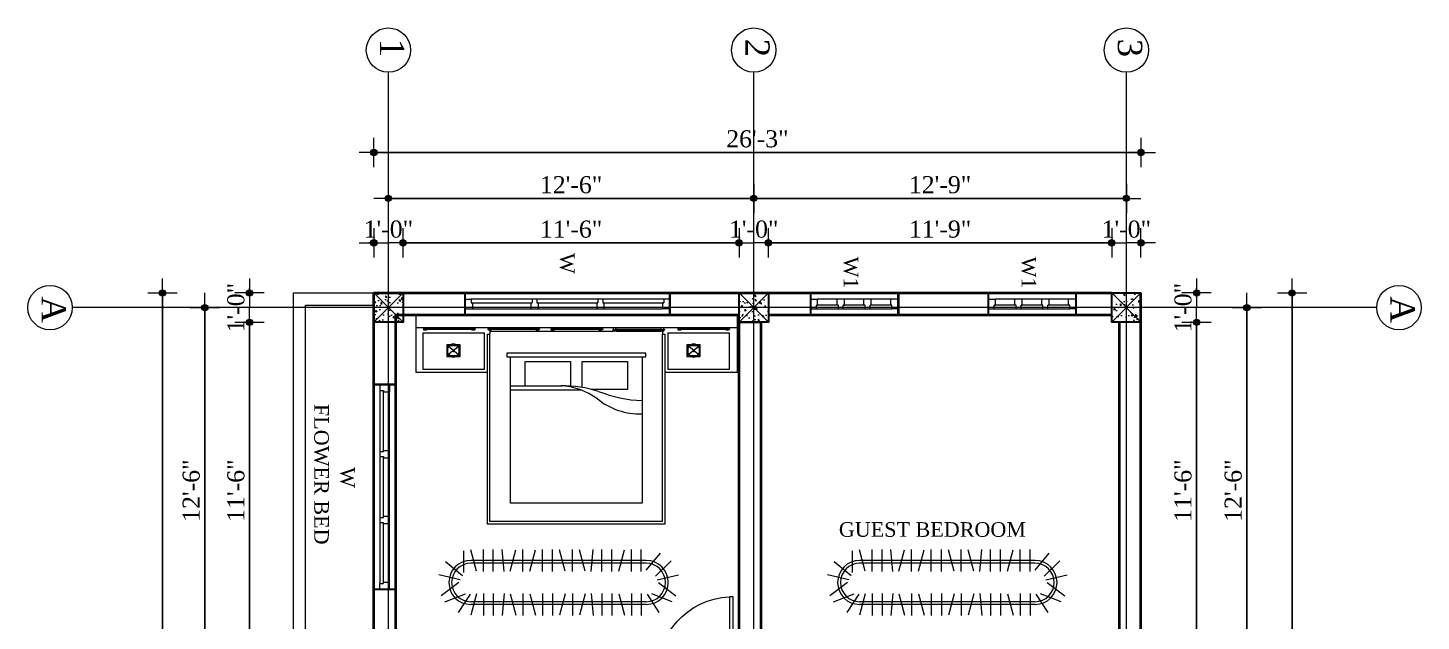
# Model space of a CAD drawing. Header units: inches. Extents: x 897 to 49934, y -34925 to -18564.
# Drawn here: x 3584 to 4155, y -24166 to -23923 of the extents above; entities that cross this region are included whole.
import ezdxf

# ---------------------------------------------------------------- set-up
doc = ezdxf.new("R2010")
doc.units = ezdxf.units.IN
doc.header["$LTSCALE"] = 35
doc.header["$MEASUREMENT"] = 0
doc.header["$PDMODE"] = 34
for name, color, linetype, lineweight in [('SES- Door&Window', 21, 'Continuous', 15), ('SES-DIMENSION', 142, 'Continuous', 13), ('SES-Furniture', 45, 'Continuous', 5), ('SES-HACTH', 8, 'Continuous', 13), ('SES-REBARS', 1, 'Continuous', 40), ('SES-Set Back Line', 2, 'Continuous', 15), ('SES-Staircase', 134, 'Continuous', 13), ('SES-TEXT', 3, 'Continuous', 20), ('SES-Wall Plan', 6, 'Continuous', 30)]:
    doc.layers.add(name, color=color, linetype=linetype, lineweight=lineweight)
doc.styles.add('7 INCH', font='times.ttf', dxfattribs={"height": 7})
doc.styles.add('SES-ARAIL', font='times.ttf', dxfattribs={"height": 6})
doc.dimstyles.new('7 INCH', dxfattribs={"dimscale": 0, "dimtxt": 7, "dimasz": 1, "dimexe": 2, "dimexo": 9, "dimgap": 2, "dimtad": 1, "dimdec": 0, "dimzin": 3, "dimdsep": 46, "dimlunit": 4, "dimtxsty": '7 INCH', "dimblk": 'DIM', "dimcen": 3, "dimdle": 3, "dimse1": 1, "dimse2": 1, "dimclrd": 256, "dimclre": 256, "dimclrt": 7, "dimadec": 1, "dimazin": 2, "dimtfac": 1, "dimtdec": 0, "dimtix": 1, "dimtofl": 0, "dimtmove": 2, "dimatfit": 3, "dimldrblk": 'ARW', "dimfxl": 2, "dimfrac": 2, "dimtolj": 2, "dimtzin": 0, "dimarcsym": 0})

# ---------------------------------------------------------------- blocks, each defined once
blk = doc.blocks.new('c11')
at = {"layer": 'SES-HACTH', "linetype": 'ByBlock'}
h = blk.add_hatch(dxfattribs=at)
h.set_pattern_fill('AR-CONC', color=256)
h.set_pattern_definition([(50, (-20422.33, 19414.4167), (7.1726018, -0.6275213), [0.75, -8.25]), (355, (-20422.33, 19414.417), (-1.3875133, 7.5219213), [0.6, -6.6]), (100.451444, (-20421.732, 19414.3644), (5.7850885, 6.8943999), [0.637402, -7.0114211]), (46.1842, (-20422.33, 19416.417), (10.6724133, -1.6551928), [1.125, -12.375]), (96.635635, (-20421.441, 19416.279), (9.3466195, 9.741186), [0.9561034, -10.5171376]), (351.184164, (-20422.33, 19416.417), (9.3466195, 9.741186), [0.9, -9.9]), (21, (-20421.33, 19415.9167), (5.9690705, -4.0261889), [0.75, -8.25]), (326, (-20421.33, 19415.917), (2.4331533, 7.2515005), [0.6, -6.6]), (71.451445, (-20420.8325, 19415.581), (8.4022238, 3.2253115), [0.6374019, -7.0114211]), (37.5, (-20422.33, 19414.4167), (0.12159855, 3.32893854), [0, -6.52, 0, -6.7, 0, -6.625]), (7.5, (-20422.33, 19414.4167), (2.63069537, 3.9441171), [0, -3.82, 0, -6.37, 0, -2.525]), (327.5, (-20424.56, 19414.4167), (5.33822436, -0.22554872), [0, -2.5, 0, -7.8, 0, -10.35]), (317.5, (-20425.56, 19414.4167), (5.8318617, 1.0010498), [0, -3.25, 0, -5.18, 0, -7.35])])
h.paths.add_polyline_path([(-6, 6), (-6, -6), (6, -6), (6, 6)])
for p, q in [((-6, 6), (6, -6)), ((6, 6), (-6, -6))]:
    blk.add_line(p, q, dxfattribs=at)
at = {"layer": 'SES-Wall Plan', "linetype": 'ByBlock'}
blk.add_lwpolyline([(-6, 6), (6, 6), (6, -6), (-6, -6)], close=True, dxfattribs=at)
blk = doc.blocks.new('6H')
at = {"layer": 'SES- Door&Window'}
for p, q in [((-78, -2.5), (-75.5, -2.5)), ((-75.5, -2.5), (3.5, -2.5)), ((-75.5, -2.5), (-75.5, -4)), ((-75.5, -4), (-75, -4)), ((-50.5, -4), (-75.5, -4)), ((-75, -4), (-75, -6.5)), ((-51, -4), (-51, -6.5)), ((-50.5, -2.5), (-50.5, -4)), ((-48.5, -2.5), (-48.5, -4)), ((-48.5, -4), (-48, -4)), ((-23.5, -4), (-48.5, -4)), ((-48, -4), (-48, -6.5)), ((-24, -4), (-24, -6.5)), ((-23.5, -4), (-24, -4)), ((-23.5, -2.5), (-23.5, -4)), ((-21.5, -2.5), (-21.5, -4)), ((3, -4), (-21.5, -4)), ((-21, -4), (-21, -6.5)), ((3, -4), (3, -6.5)), ((3.5, -4), (3, -4)), ((6, -2.5), (3.5, -2.5)), ((3.5, -2.5), (3.5, -4)), ((-78, -6.5), (-75, -6.5)), ((3, -6.5), (-75, -6.5)), ((6, -6.5), (3, -6.5))]:
    blk.add_line(p, q, dxfattribs=at)
at = {"layer": 'SES-Wall Plan'}
for p, q in [((-78, -9), (-78, 0)), ((-78, -9), (-78, 0)), ((6, -9), (6, 0))]:
    blk.add_line(p, q, dxfattribs=at)
blk.add_lwpolyline([(6, 0), (-78, 0), (-78, -9), (6, -9)], close=True, dxfattribs=at)
blk = doc.blocks.new('DIM')
at = {"layer": 'SES-DIMENSION'}
h = blk.add_hatch(color=256, dxfattribs=at)
h.paths.add_polyline_path([(0, 1.28), (0, 0), (1.28, 0, 0.414214)])
h.paths.add_polyline_path([(1.28, 0), (0, 0), (0, -1.28, 0.414214)])
h.paths.add_polyline_path([(0, 0), (-1.28, 0, 0.414214), (0, -1.28)])
h.paths.add_polyline_path([(0, 1.28, 0.414214), (-1.28, 0), (0, 0)])
for p, q in [((0, 6), (0, -6)), ((-6, 0), (6, 0))]:
    blk.add_line(p, q, dxfattribs=at)
blk.add_circle((0, 0), 1.28, dxfattribs=at)
blk = doc.blocks.new('*D1209')
at = {"layer": 'Defpoints', "color": 0, "linetype": 'ByBlock', "transparency": 16777216}
for p in [(3725.49, -24031.98), (3674.49, -24043.98), (3725.49, -24043.98)]:
    blk.add_point(p, dxfattribs=at)
at = {"layer": 'SES-DIMENSION', "linetype": 'ByBlock', "lineweight": -2, "transparency": 16777216}
for p, q in [((3674.49, -24030.98), (3674.49, -24029.98)), ((3674.49, -24044.98), (3674.49, -24045.98))]:
    blk.add_line(p, q, dxfattribs=at)
for p, rotation in [((3674.49, -24031.98), 270), ((3674.49, -24043.98), 90)]:
    blk.add_blockref('DIM', p, dxfattribs=dict(at, rotation=rotation))
at = {"layer": 'SES-DIMENSION', "color": 7, "linetype": 'ByBlock', "transparency": 16777216, "insert": (3668.93, -24037.98), "char_height": 7, "attachment_point": 5, "rotation": 90, "style": '7 INCH'}
blk.add_mtext('\\A2;1\'-0"', dxfattribs=at)
blk = doc.blocks.new('ARW')
at = {"layer": 'SES-DIMENSION'}
blk.add_lwpolyline([(10, 0, 0, 6, 0), (0, 0, 0, 0, 0), (10, 0, 0, 0, 0)], format="xyseb", dxfattribs=at)
blk = doc.blocks.new('*D1210')
at = {"layer": 'Defpoints', "color": 0, "linetype": 'ByBlock', "transparency": 16777216}
for p in [(3725.49, -24043.98), (3674.49, -24181.98), (3725.49, -24181.98)]:
    blk.add_point(p, dxfattribs=at)
at = {"layer": 'SES-DIMENSION', "linetype": 'ByBlock', "lineweight": -2, "transparency": 16777216}
blk.add_line((3674.49, -24044.98), (3674.49, -24180.98), dxfattribs=at)
for p, rotation in [((3674.49, -24043.98), 90), ((3674.49, -24181.98), 270)]:
    blk.add_blockref('DIM', p, dxfattribs=dict(at, rotation=rotation))
at = {"layer": 'SES-DIMENSION', "color": 7, "linetype": 'ByBlock', "transparency": 16777216, "insert": (3668.93, -24112.98), "char_height": 7, "attachment_point": 5, "rotation": 90, "style": '7 INCH'}
blk.add_mtext('\\A2;11\'-6"', dxfattribs=at)
blk = doc.blocks.new('*D1216')
at = {"layer": 'Defpoints', "color": 0, "linetype": 'ByBlock', "transparency": 16777216}
for p in [(3725.49, -24037.98), (3656.16, -24187.98), (3725.49, -24187.98)]:
    blk.add_point(p, dxfattribs=at)
at = {"layer": 'SES-DIMENSION', "linetype": 'ByBlock', "lineweight": -2, "transparency": 16777216}
blk.add_line((3656.16, -24038.98), (3656.16, -24186.98), dxfattribs=at)
for p, rotation in [((3656.16, -24037.98), 90), ((3656.16, -24187.98), 270)]:
    blk.add_blockref('DIM', p, dxfattribs=dict(at, rotation=rotation))
at = {"layer": 'SES-DIMENSION', "color": 7, "linetype": 'ByBlock', "transparency": 16777216, "insert": (3650.6, -24112.98), "char_height": 7, "attachment_point": 5, "rotation": 90, "style": '7 INCH'}
blk.add_mtext('\\A2;12\'-6"', dxfattribs=at)
blk = doc.blocks.new('*D1219')
at = {"layer": 'Defpoints', "color": 0, "linetype": 'ByBlock', "transparency": 16777216}
for p in [(3725.49, -24031.98), (3638.78, -24481.98), (3725.49, -24481.98)]:
    blk.add_point(p, dxfattribs=at)
at = {"layer": 'SES-DIMENSION', "linetype": 'ByBlock', "lineweight": -2, "transparency": 16777216}
blk.add_line((3638.78, -24032.98), (3638.78, -24480.98), dxfattribs=at)
for p, rotation in [((3638.78, -24031.98), 90), ((3638.78, -24481.98), 270)]:
    blk.add_blockref('DIM', p, dxfattribs=dict(at, rotation=rotation))
at = {"layer": 'SES-DIMENSION', "color": 7, "linetype": 'ByBlock', "transparency": 16777216, "insert": (3633.21, -24256.98), "char_height": 7, "attachment_point": 5, "rotation": 90, "style": '7 INCH'}
blk.add_mtext('\\A2;37\'-6"', dxfattribs=at)
blk = doc.blocks.new('*D1220')
at = {"layer": 'Defpoints', "color": 0, "linetype": 'ByBlock', "transparency": 16777216}
for p in [(3737.49, -24011.42), (3725.49, -24031.98), (3737.49, -24031.98)]:
    blk.add_point(p, dxfattribs=at)
at = {"layer": 'SES-DIMENSION', "linetype": 'ByBlock', "lineweight": -2, "transparency": 16777216}
for p, q in [((3724.49, -24011.42), (3723.49, -24011.42)), ((3738.49, -24011.42), (3739.49, -24011.42))]:
    blk.add_line(p, q, dxfattribs=at)
blk.add_blockref('DIM', (3725.49, -24011.42), dxfattribs=at)
at = {"layer": 'SES-DIMENSION', "linetype": 'ByBlock', "lineweight": -2, "transparency": 16777216, "rotation": 180}
blk.add_blockref('DIM', (3737.49, -24011.42), dxfattribs=at)
at = {"layer": 'SES-DIMENSION', "color": 7, "linetype": 'ByBlock', "transparency": 16777216, "insert": (3731.49, -24005.86), "char_height": 7, "attachment_point": 5, "style": '7 INCH'}
blk.add_mtext('\\A2;1\'-0"', dxfattribs=at)
blk = doc.blocks.new('*D1221')
at = {"layer": 'Defpoints', "color": 0, "linetype": 'ByBlock', "transparency": 16777216}
for p in [(3875.38, -24011.42), (3737.49, -24031.98), (3875.38, -24031.98)]:
    blk.add_point(p, dxfattribs=at)
at = {"layer": 'SES-DIMENSION', "linetype": 'ByBlock', "lineweight": -2, "transparency": 16777216}
blk.add_line((3738.49, -24011.42), (3874.38, -24011.42), dxfattribs=at)
at = {"layer": 'SES-DIMENSION', "linetype": 'ByBlock', "lineweight": -2, "transparency": 16777216, "rotation": 180}
blk.add_blockref('DIM', (3737.49, -24011.42), dxfattribs=at)
at = {"layer": 'SES-DIMENSION', "linetype": 'ByBlock', "lineweight": -2, "transparency": 16777216}
blk.add_blockref('DIM', (3875.38, -24011.42), dxfattribs=at)
at = {"layer": 'SES-DIMENSION', "color": 7, "linetype": 'ByBlock', "transparency": 16777216, "insert": (3806.44, -24005.86), "char_height": 7, "attachment_point": 5, "style": '7 INCH'}
blk.add_mtext('\\A2;11\'-6"', dxfattribs=at)
blk = doc.blocks.new('*D1222')
at = {"layer": 'Defpoints', "color": 0, "linetype": 'ByBlock', "transparency": 16777216}
for p in [(3887.38, -24011.42), (3875.38, -24031.98), (3887.38, -24031.98)]:
    blk.add_point(p, dxfattribs=at)
at = {"layer": 'SES-DIMENSION', "linetype": 'ByBlock', "lineweight": -2, "transparency": 16777216}
for p, q in [((3874.38, -24011.42), (3873.38, -24011.42)), ((3888.38, -24011.42), (3889.38, -24011.42))]:
    blk.add_line(p, q, dxfattribs=at)
blk.add_blockref('DIM', (3875.38, -24011.42), dxfattribs=at)
at = {"layer": 'SES-DIMENSION', "linetype": 'ByBlock', "lineweight": -2, "transparency": 16777216, "rotation": 180}
blk.add_blockref('DIM', (3887.38, -24011.42), dxfattribs=at)
at = {"layer": 'SES-DIMENSION', "color": 7, "linetype": 'ByBlock', "transparency": 16777216, "insert": (3881.38, -24005.86), "char_height": 7, "attachment_point": 5, "style": '7 INCH'}
blk.add_mtext('\\A2;1\'-0"', dxfattribs=at)
blk = doc.blocks.new('*D1223')
at = {"layer": 'Defpoints', "color": 0, "linetype": 'ByBlock', "transparency": 16777216}
for p in [(4028.27, -24011.42), (3887.38, -24031.98), (4028.27, -24031.98)]:
    blk.add_point(p, dxfattribs=at)
at = {"layer": 'SES-DIMENSION', "linetype": 'ByBlock', "lineweight": -2, "transparency": 16777216}
blk.add_line((3888.38, -24011.42), (4027.27, -24011.42), dxfattribs=at)
at = {"layer": 'SES-DIMENSION', "linetype": 'ByBlock', "lineweight": -2, "transparency": 16777216, "rotation": 180}
blk.add_blockref('DIM', (3887.38, -24011.42), dxfattribs=at)
at = {"layer": 'SES-DIMENSION', "linetype": 'ByBlock', "lineweight": -2, "transparency": 16777216}
blk.add_blockref('DIM', (4028.27, -24011.42), dxfattribs=at)
at = {"layer": 'SES-DIMENSION', "color": 7, "linetype": 'ByBlock', "transparency": 16777216, "insert": (3957.83, -24005.85), "char_height": 7, "attachment_point": 5, "style": '7 INCH'}
blk.add_mtext('\\A2;11\'-9"', dxfattribs=at)
blk = doc.blocks.new('*D1224')
at = {"layer": 'Defpoints', "color": 0, "linetype": 'ByBlock', "transparency": 16777216}
for p in [(4040.27, -24011.42), (4028.27, -24031.98), (4040.27, -24031.98)]:
    blk.add_point(p, dxfattribs=at)
at = {"layer": 'SES-DIMENSION', "linetype": 'ByBlock', "lineweight": -2, "transparency": 16777216}
for p, q in [((4027.27, -24011.42), (4026.27, -24011.42)), ((4041.27, -24011.42), (4042.27, -24011.42))]:
    blk.add_line(p, q, dxfattribs=at)
blk.add_blockref('DIM', (4028.27, -24011.42), dxfattribs=at)
at = {"layer": 'SES-DIMENSION', "linetype": 'ByBlock', "lineweight": -2, "transparency": 16777216, "rotation": 180}
blk.add_blockref('DIM', (4040.27, -24011.42), dxfattribs=at)
at = {"layer": 'SES-DIMENSION', "color": 7, "linetype": 'ByBlock', "transparency": 16777216, "insert": (4034.27, -24005.86), "char_height": 7, "attachment_point": 5, "style": '7 INCH'}
blk.add_mtext('\\A2;1\'-0"', dxfattribs=at)
blk = doc.blocks.new('*D1225')
at = {"layer": 'Defpoints', "color": 0, "linetype": 'ByBlock', "transparency": 16777216}
for p in [(3881.38, -23993.22), (3731.49, -24031.98), (3881.38, -24031.98)]:
    blk.add_point(p, dxfattribs=at)
at = {"layer": 'SES-DIMENSION', "linetype": 'ByBlock', "lineweight": -2, "transparency": 16777216}
blk.add_line((3732.49, -23993.22), (3880.38, -23993.22), dxfattribs=at)
at = {"layer": 'SES-DIMENSION', "linetype": 'ByBlock', "lineweight": -2, "transparency": 16777216, "rotation": 180}
blk.add_blockref('DIM', (3731.49, -23993.22), dxfattribs=at)
at = {"layer": 'SES-DIMENSION', "linetype": 'ByBlock', "lineweight": -2, "transparency": 16777216}
blk.add_blockref('DIM', (3881.38, -23993.22), dxfattribs=at)
at = {"layer": 'SES-DIMENSION', "color": 7, "linetype": 'ByBlock', "transparency": 16777216, "insert": (3806.44, -23987.66), "char_height": 7, "attachment_point": 5, "style": '7 INCH'}
blk.add_mtext('\\A2;12\'-6"', dxfattribs=at)
blk = doc.blocks.new('*D1226')
at = {"layer": 'Defpoints', "color": 0, "linetype": 'ByBlock', "transparency": 16777216}
for p in [(4034.27, -23993.22), (3881.38, -24031.98), (4034.27, -24031.98)]:
    blk.add_point(p, dxfattribs=at)
at = {"layer": 'SES-DIMENSION', "linetype": 'ByBlock', "lineweight": -2, "transparency": 16777216}
blk.add_line((3882.38, -23993.22), (4033.27, -23993.22), dxfattribs=at)
at = {"layer": 'SES-DIMENSION', "linetype": 'ByBlock', "lineweight": -2, "transparency": 16777216, "rotation": 180}
blk.add_blockref('DIM', (3881.38, -23993.22), dxfattribs=at)
at = {"layer": 'SES-DIMENSION', "linetype": 'ByBlock', "lineweight": -2, "transparency": 16777216}
blk.add_blockref('DIM', (4034.27, -23993.22), dxfattribs=at)
at = {"layer": 'SES-DIMENSION', "color": 7, "linetype": 'ByBlock', "transparency": 16777216, "insert": (3957.83, -23987.65), "char_height": 7, "attachment_point": 5, "style": '7 INCH'}
blk.add_mtext('\\A2;12\'-9"', dxfattribs=at)
blk = doc.blocks.new('*D1227')
at = {"layer": 'Defpoints', "color": 0, "linetype": 'ByBlock', "transparency": 16777216}
for p in [(4040.27, -23974.39), (3725.49, -24031.98), (4040.27, -24031.98)]:
    blk.add_point(p, dxfattribs=at)
at = {"layer": 'SES-DIMENSION', "linetype": 'ByBlock', "lineweight": -2, "transparency": 16777216}
blk.add_line((3726.49, -23974.39), (4039.27, -23974.39), dxfattribs=at)
at = {"layer": 'SES-DIMENSION', "linetype": 'ByBlock', "lineweight": -2, "transparency": 16777216, "rotation": 180}
blk.add_blockref('DIM', (3725.49, -23974.39), dxfattribs=at)
at = {"layer": 'SES-DIMENSION', "linetype": 'ByBlock', "lineweight": -2, "transparency": 16777216}
blk.add_blockref('DIM', (4040.27, -23974.39), dxfattribs=at)
at = {"layer": 'SES-DIMENSION', "color": 7, "linetype": 'ByBlock', "transparency": 16777216, "insert": (3882.88, -23968.83), "char_height": 7, "attachment_point": 5, "style": '7 INCH'}
blk.add_mtext('\\A2;26\'-3"', dxfattribs=at)
blk = doc.blocks.new('*D1228')
at = {"layer": 'Defpoints', "color": 0, "linetype": 'ByBlock', "transparency": 16777216}
for p in [(4040.27, -24031.98), (4040.27, -24043.98), (4063.09, -24043.98)]:
    blk.add_point(p, dxfattribs=at)
at = {"layer": 'SES-DIMENSION', "linetype": 'ByBlock', "lineweight": -2, "transparency": 16777216}
for p, q in [((4063.09, -24030.98), (4063.09, -24029.98)), ((4063.09, -24044.98), (4063.09, -24045.98))]:
    blk.add_line(p, q, dxfattribs=at)
for p, rotation in [((4063.09, -24031.98), 270), ((4063.09, -24043.98), 90)]:
    blk.add_blockref('DIM', p, dxfattribs=dict(at, rotation=rotation))
at = {"layer": 'SES-DIMENSION', "color": 7, "linetype": 'ByBlock', "transparency": 16777216, "insert": (4057.53, -24037.98), "char_height": 7, "attachment_point": 5, "rotation": 90, "style": '7 INCH'}
blk.add_mtext('\\A2;1\'-0"', dxfattribs=at)
blk = doc.blocks.new('*D1229')
at = {"layer": 'Defpoints', "color": 0, "linetype": 'ByBlock', "transparency": 16777216}
for p in [(4040.27, -24043.98), (4040.27, -24181.98), (4063.09, -24181.98)]:
    blk.add_point(p, dxfattribs=at)
at = {"layer": 'SES-DIMENSION', "linetype": 'ByBlock', "lineweight": -2, "transparency": 16777216}
blk.add_line((4063.09, -24044.98), (4063.09, -24180.98), dxfattribs=at)
for p, rotation in [((4063.09, -24043.98), 90), ((4063.09, -24181.98), 270)]:
    blk.add_blockref('DIM', p, dxfattribs=dict(at, rotation=rotation))
at = {"layer": 'SES-DIMENSION', "color": 7, "linetype": 'ByBlock', "transparency": 16777216, "insert": (4057.53, -24112.98), "char_height": 7, "attachment_point": 5, "rotation": 90, "style": '7 INCH'}
blk.add_mtext('\\A2;11\'-6"', dxfattribs=at)
blk = doc.blocks.new('*D1235')
at = {"layer": 'Defpoints', "color": 0, "linetype": 'ByBlock', "transparency": 16777216}
for p in [(4040.27, -24037.98), (4040.27, -24187.98), (4083.68, -24187.98)]:
    blk.add_point(p, dxfattribs=at)
at = {"layer": 'SES-DIMENSION', "linetype": 'ByBlock', "lineweight": -2, "transparency": 16777216}
blk.add_line((4083.68, -24038.98), (4083.68, -24186.98), dxfattribs=at)
for p, rotation in [((4083.68, -24037.98), 90), ((4083.68, -24187.98), 270)]:
    blk.add_blockref('DIM', p, dxfattribs=dict(at, rotation=rotation))
at = {"layer": 'SES-DIMENSION', "color": 7, "linetype": 'ByBlock', "transparency": 16777216, "insert": (4078.12, -24112.98), "char_height": 7, "attachment_point": 5, "rotation": 90, "style": '7 INCH'}
blk.add_mtext('\\A2;12\'-6"', dxfattribs=at)
blk = doc.blocks.new('*D1238')
at = {"layer": 'Defpoints', "color": 0, "linetype": 'ByBlock', "transparency": 16777216}
for p in [(4040.27, -24031.98), (4040.27, -24481.98), (4102.25, -24481.98)]:
    blk.add_point(p, dxfattribs=at)
at = {"layer": 'SES-DIMENSION', "linetype": 'ByBlock', "lineweight": -2, "transparency": 16777216}
blk.add_line((4102.25, -24032.98), (4102.25, -24480.98), dxfattribs=at)
for p, rotation in [((4102.25, -24031.98), 90), ((4102.25, -24481.98), 270)]:
    blk.add_blockref('DIM', p, dxfattribs=dict(at, rotation=rotation))
at = {"layer": 'SES-DIMENSION', "color": 7, "linetype": 'ByBlock', "transparency": 16777216, "insert": (4096.68, -24256.98), "char_height": 7, "attachment_point": 5, "rotation": 90, "style": '7 INCH'}
blk.add_mtext('\\A2;37\'-6"', dxfattribs=at)
blk = doc.blocks.new('w11')
at = {"layer": 'SES- Door&Window'}
for p, q in [((20350.03, -19817.65), (20353.03, -19817.65)), ((20383.03, -19817.65), (20353.03, -19817.65)), ((20353.03, -19820.15), (20353.03, -19817.65)), ((20361.03, -19820.15), (20361.03, -19817.65)), ((20364.03, -19820.15), (20364.03, -19817.65)), ((20372.03, -19820.15), (20372.03, -19817.65)), ((20375.03, -19820.15), (20375.03, -19817.65)), ((20386.03, -19817.65), (20383.03, -19817.65)), ((20383.03, -19820.15), (20383.03, -19817.65)), ((20350.03, -19821.65), (20352.53, -19821.65)), ((20352.53, -19821.65), (20352.53, -19820.15)), ((20352.53, -19820.15), (20353.03, -19820.15)), ((20361.53, -19820.15), (20352.53, -19820.15)), ((20352.53, -19821.65), (20383.53, -19821.65)), ((20361.53, -19821.65), (20361.53, -19820.15)), ((20363.53, -19821.65), (20363.53, -19820.15)), ((20363.53, -19820.15), (20364.03, -19820.15)), ((20372.53, -19820.15), (20363.53, -19820.15)), ((20372.53, -19820.15), (20372.03, -19820.15)), ((20372.53, -19821.65), (20372.53, -19820.15)), ((20383.03, -19820.15), (20374.53, -19820.15)), ((20374.53, -19821.65), (20374.53, -19820.15)), ((20383.53, -19820.15), (20383.03, -19820.15)), ((20383.53, -19821.65), (20383.53, -19820.15)), ((20386.03, -19821.65), (20383.53, -19821.65))]:
    blk.add_line(p, q, dxfattribs=at)
at = {"layer": 'SES-Wall Plan'}
for p, q in [((20386.03, -19815.15), (20350.03, -19815.15)), ((20350.03, -19815.15), (20350.03, -19824.15)), ((20350.03, -19815.15), (20350.03, -19824.15)), ((20386.03, -19815.15), (20386.03, -19824.15)), ((20386.03, -19824.15), (20350.03, -19824.15))]:
    blk.add_line(p, q, dxfattribs=at)
blk = doc.blocks.new('3ls')
at = {"layer": 'SES- Door&Window'}
for p, q in [((-36, -2.5), (-34, -2.5)), ((-34, -2.5), (-33, -3.5)), ((-33.5, -6.5), (-33.5, -5)), ((-33.5, -5), (-33, -5)), ((-33, -5), (-33, -3.5)), ((-2, -2.5), (-3, -3.5)), ((-3, -5), (-3, -3.5)), ((-2.5, -5), (-3, -5)), ((-2.5, -6.5), (-2.5, -5)), ((0, -2.5), (-2, -2.5)), ((-36, -6.5), (-33.5, -6.5)), ((0, -6.5), (-2.5, -6.5))]:
    blk.add_line(p, q, dxfattribs=at)
blk.add_lwpolyline([(-2.5, -6.5), (-2.5, -37.5), (-4, -37.5), (-4, -6.5)], close=True, dxfattribs=at)
blk.add_arc((-2.5, -6.5), 31.04, 177.2298, 267.2298, dxfattribs=at)
at = {"layer": 'SES-Wall Plan', "color": 6, "ltscale": 2}
for p, q in [((-36, -6.5), (-36, -1.5)), ((0, -6.5), (0, -1.5))]:
    blk.add_line(p, q, dxfattribs=at)
blk = doc.blocks.new('RACK-LARGA-01')
at = {"layer": 'SES-Furniture'}
for p, q in [((-0.35, 4.074), (-0.207, 3.7)), ((-0.001, 3.821), (-0.241, 4.141)), ((0.046, 3.795), (0.139, 4.184)), ((-0.213, 3.614), (-0.549, 3.831)), ((0.382, 4.062), (0.128, 3.754)), ((-0.207, 3.497), (-0.593, 3.601)), ((-0.4, 0.4), (-0.4, 3.6)), ((-0.35, 0.4), (-0.35, 3.6)), ((0.179, 3.729), (0.579, 3.729)), ((0.207, 3.497), (0.593, 3.601)), ((0.35, 0.4), (0.35, 3.6)), ((0.4, 0.4), (0.4, 3.6)), ((-0.2, 3.369), (-0.6, 3.369)), ((0.2, 3.369), (0.6, 3.369)), ((-0.2, 3.19), (-0.6, 3.19)), ((0.2, 3.19), (0.6, 3.19)), ((-0.201, 2.993), (-0.599, 3.028)), ((-0.207, 2.882), (-0.593, 2.779)), ((0.201, 2.993), (0.599, 3.028)), ((0.207, 2.882), (0.593, 2.779)), ((-0.2, 2.651), (-0.6, 2.651)), ((0.2, 2.651), (0.6, 2.651)), ((-0.2, 2.292), (-0.6, 2.292)), ((-0.207, 2.523), (-0.593, 2.42)), ((0.2, 2.292), (0.6, 2.292)), ((0.207, 2.523), (0.593, 2.42)), ((-0.2, 2.108), (-0.6, 2.108)), ((0.2, 2.108), (0.6, 2.108)), ((-0.207, 1.877), (-0.593, 1.98)), ((0.207, 1.877), (0.593, 1.98)), ((-0.2, 1.749), (-0.6, 1.749)), ((-0.207, 1.518), (-0.593, 1.621)), ((0.2, 1.749), (0.6, 1.749)), ((0.207, 1.518), (0.593, 1.621)), ((-0.201, 1.407), (-0.599, 1.372)), ((0.201, 1.407), (0.599, 1.372)), ((-0.2, 1.21), (-0.6, 1.21)), ((-0.2, 1.031), (-0.6, 1.031)), ((0.2, 1.21), (0.6, 1.21)), ((0.2, 1.031), (0.6, 1.031)), ((-0.207, 0.903), (-0.593, 0.799)), ((0.207, 0.903), (0.593, 0.799)), ((-0.2, 0.671), (-0.6, 0.671)), ((0.2, 0.671), (0.6, 0.671)), ((-0.2, 0.492), (-0.6, 0.492)), ((-0.213, 0.386), (-0.549, 0.169)), ((-0.35, -0.074), (-0.207, 0.3)), ((0.2, 0.492), (0.6, 0.492)), ((0.226, 0.401), (0.531, 0.142)), ((-0.001, 0.179), (-0.241, -0.141)), ((0.046, 0.205), (0.139, -0.184)), ((0.394, -0.052), (0.116, 0.235))]:
    blk.add_line(p, q, dxfattribs=at)
for centre, radius, start, end in [((0, 3.6), 0.4, 0, 180), ((0, 3.6), 0.35, 0, 180), ((0, 0.4), 0.4, 180, 0), ((0, 0.4), 0.35, 180, 0)]:
    blk.add_arc(centre, radius, start, end, dxfattribs=at)
blk = doc.blocks.new('CAMA QUEEN-SET-01')
for p, q in [((-2.2, 0), (-2.2, -0.17)), ((2.2, 0), (-2.2, 0)), ((2.2, -0.17), (2.2, 0)), ((-2.2, -0.17), (-2.2, -0.78)), ((-2.2, -0.17), (-2.087, -0.17)), ((-2.094, -0.19), (-2.094, -0.2)), ((-2.087, -0.19), (-2.094, -0.19)), ((-2.087, -0.17), (-2.05, -0.17)), ((-2.087, -0.19), (-2.087, -0.17)), ((-2.087, -0.19), (-2.05, -0.19)), ((-2.05, -0.17), (-2.05, -0.17)), ((-2.05, -0.17), (-1.432, -0.17)), ((-2.05, -0.19), (-2.05, -0.17)), ((-2.05, -0.19), (-2.05, -0.17)), ((-2.05, -0.19), (-2.05, -0.19)), ((-1.432, -0.19), (-2.05, -0.19)), ((-1.432, -0.17), (-1.396, -0.17)), ((-1.432, -0.19), (-1.432, -0.17)), ((-1.432, -0.19), (-1.396, -0.19)), ((-1.396, -0.17), (-1.206, -0.17)), ((-1.396, -0.19), (-1.396, -0.17)), ((-1.386, -0.19), (-1.396, -0.19)), ((-1.386, -0.19), (-1.386, -0.2)), ((-1.214, -0.19), (-1.214, -0.2)), ((-1.206, -0.19), (-1.214, -0.19)), ((-1.206, -0.17), (-1.17, -0.17)), ((-1.206, -0.19), (-1.206, -0.17)), ((-1.206, -0.19), (-1.17, -0.19)), ((-1.17, -0.17), (-1.169, -0.17)), ((-1.17, -0.19), (-1.17, -0.17)), ((-1.17, -0.19), (-1.169, -0.19)), ((-1.169, -0.17), (-0.552, -0.17)), ((-1.169, -0.19), (-1.169, -0.17)), ((-0.552, -0.19), (-1.169, -0.19)), ((-0.552, -0.17), (-0.515, -0.17)), ((-0.552, -0.19), (-0.552, -0.17)), ((-0.552, -0.19), (-0.515, -0.19)), ((-0.515, -0.17), (-0.344, -0.17)), ((-0.515, -0.19), (-0.515, -0.17)), ((-0.505, -0.19), (-0.515, -0.19)), ((-0.505, -0.19), (-0.505, -0.2)), ((-0.351, -0.19), (-0.351, -0.2)), ((-0.344, -0.19), (-0.351, -0.19)), ((-0.344, -0.17), (-0.307, -0.17)), ((-0.344, -0.19), (-0.344, -0.17)), ((-0.344, -0.19), (-0.307, -0.19)), ((-0.307, -0.17), (-0.307, -0.17)), ((-0.307, -0.17), (0.311, -0.17)), ((-0.307, -0.19), (-0.307, -0.17)), ((-0.307, -0.19), (-0.307, -0.17)), ((-0.307, -0.19), (-0.307, -0.19)), ((0.311, -0.19), (-0.307, -0.19)), ((0.311, -0.17), (0.347, -0.17)), ((0.311, -0.19), (0.311, -0.17)), ((0.311, -0.19), (0.347, -0.19)), ((0.347, -0.17), (0.503, -0.17)), ((0.347, -0.19), (0.347, -0.17)), ((0.357, -0.19), (0.347, -0.19)), ((0.357, -0.19), (0.357, -0.2)), ((0.503, -0.17), (0.539, -0.17)), ((0.503, -0.2), (0.503, -0.17)), ((0.539, -0.17), (0.54, -0.17)), ((0.539, -0.2), (0.539, -0.17)), ((0.54, -0.17), (1.157, -0.17)), ((0.54, -0.2), (0.54, -0.17)), ((1.157, -0.17), (1.194, -0.17)), ((1.157, -0.2), (1.157, -0.17)), ((1.194, -0.17), (1.39, -0.17)), ((1.194, -0.2), (1.194, -0.17)), ((1.383, -0.19), (1.383, -0.2)), ((1.39, -0.19), (1.383, -0.19)), ((1.39, -0.17), (1.427, -0.17)), ((1.39, -0.19), (1.39, -0.17)), ((1.39, -0.19), (1.427, -0.19)), ((1.427, -0.17), (1.427, -0.17)), ((1.427, -0.17), (2.045, -0.17)), ((1.427, -0.19), (1.427, -0.17)), ((1.427, -0.19), (1.427, -0.17)), ((1.427, -0.19), (1.427, -0.19)), ((2.045, -0.19), (1.427, -0.19)), ((2.045, -0.17), (2.081, -0.17)), ((2.045, -0.19), (2.045, -0.17)), ((2.045, -0.19), (2.081, -0.19)), ((2.081, -0.17), (2.2, -0.17)), ((2.081, -0.19), (2.081, -0.17)), ((2.091, -0.19), (2.081, -0.19)), ((2.091, -0.19), (2.091, -0.2)), ((2.2, -0.78), (2.2, -0.17)), ((-2.104, -0.244), (-2.104, -0.743)), ((-2.104, -0.244), (-1.26, -0.244)), ((-2.087, -0.2), (-2.094, -0.2)), ((-2.087, -0.2), (-2.05, -0.2)), ((-2.087, -0.21), (-2.087, -0.2)), ((-2.05, -0.21), (-2.087, -0.21)), ((-2.05, -0.2), (-2.05, -0.2)), ((-2.05, -0.21), (-2.05, -0.2)), ((-2.05, -0.21), (-2.05, -0.2)), ((-1.432, -0.2), (-2.05, -0.2)), ((-2.05, -0.21), (-2.05, -0.21)), ((-1.432, -0.2), (-1.396, -0.2)), ((-1.432, -0.21), (-1.432, -0.2)), ((-1.396, -0.21), (-1.432, -0.21)), ((-1.396, -0.21), (-1.396, -0.2)), ((-1.386, -0.2), (-1.396, -0.2)), ((-1.26, -0.743), (-1.26, -0.244)), ((-1.218, -0.78), (-1.218, -0.263)), ((-1.218, -0.263), (-1.185, -0.263)), ((-1.206, -0.2), (-1.214, -0.2)), ((-1.206, -0.2), (-1.17, -0.2)), ((-1.206, -0.21), (-1.206, -0.2)), ((-1.17, -0.21), (-1.206, -0.21)), ((-1.185, -0.22), (0.503, -0.22)), ((-1.185, -0.22), (-1.185, -0.263)), ((-1.185, -2.82), (-1.185, -0.263)), ((-1.17, -0.2), (-1.169, -0.2)), ((-1.17, -0.21), (-1.17, -0.2)), ((-1.169, -0.21), (-1.17, -0.21)), ((-0.552, -0.2), (-1.169, -0.2)), ((-1.169, -0.21), (-1.169, -0.2)), ((-0.552, -0.2), (-0.515, -0.2)), ((-0.552, -0.21), (-0.552, -0.2)), ((-0.515, -0.21), (-0.552, -0.21)), ((-0.505, -0.2), (-0.515, -0.2)), ((-0.515, -0.21), (-0.515, -0.2)), ((-0.344, -0.2), (-0.351, -0.2)), ((-0.344, -0.2), (-0.307, -0.2)), ((-0.344, -0.21), (-0.344, -0.2)), ((-0.307, -0.21), (-0.344, -0.21)), ((-0.307, -0.2), (-0.307, -0.2)), ((-0.307, -0.21), (-0.307, -0.2)), ((0.311, -0.2), (-0.307, -0.2)), ((-0.307, -0.21), (-0.307, -0.2)), ((-0.307, -0.21), (-0.307, -0.21)), ((0.311, -0.2), (0.347, -0.2)), ((0.311, -0.21), (0.311, -0.2)), ((0.347, -0.21), (0.311, -0.21)), ((0.357, -0.2), (0.347, -0.2)), ((0.347, -0.21), (0.347, -0.2)), ((0.495, -0.2), (0.495, -0.21)), ((0.503, -0.2), (0.495, -0.2)), ((0.503, -0.21), (0.495, -0.21)), ((0.503, -0.2), (0.539, -0.2)), ((0.503, -0.21), (0.539, -0.21)), ((0.503, -0.22), (0.503, -0.21)), ((0.539, -0.22), (0.503, -0.22)), ((0.539, -0.2), (0.54, -0.2)), ((0.539, -0.21), (0.54, -0.21)), ((0.539, -0.22), (0.539, -0.21)), ((0.54, -0.22), (0.539, -0.22)), ((1.157, -0.2), (0.54, -0.2)), ((1.157, -0.21), (0.54, -0.21)), ((0.54, -0.22), (0.54, -0.21)), ((0.54, -0.22), (1.157, -0.22)), ((1.157, -0.2), (1.194, -0.2)), ((1.157, -0.21), (1.194, -0.21)), ((1.157, -0.22), (1.157, -0.21)), ((1.176, -0.22), (1.157, -0.22)), ((1.194, -0.22), (1.176, -0.22)), ((1.176, -0.22), (1.176, -0.263)), ((1.176, -2.82), (1.176, -0.263)), ((1.176, -0.263), (1.209, -0.263)), ((1.204, -0.2), (1.194, -0.2)), ((1.204, -0.21), (1.194, -0.21)), ((1.194, -0.22), (1.194, -0.21)), ((1.204, -0.2), (1.204, -0.21)), ((1.209, -0.263), (1.209, -0.78)), ((1.246, -0.244), (1.246, -0.743)), ((1.246, -0.244), (2.09, -0.244)), ((1.39, -0.2), (1.383, -0.2)), ((1.39, -0.2), (1.427, -0.2)), ((1.39, -0.21), (1.39, -0.2)), ((1.427, -0.21), (1.39, -0.21)), ((1.427, -0.2), (1.427, -0.2)), ((1.427, -0.21), (1.427, -0.2)), ((2.045, -0.2), (1.427, -0.2)), ((1.427, -0.21), (1.427, -0.2)), ((1.427, -0.21), (1.427, -0.21)), ((2.045, -0.2), (2.081, -0.2)), ((2.045, -0.21), (2.045, -0.2)), ((2.081, -0.21), (2.045, -0.21)), ((2.091, -0.2), (2.081, -0.2)), ((2.081, -0.21), (2.081, -0.2)), ((2.09, -0.743), (2.09, -0.244)), ((-1.727, -0.408), (-1.776, -0.408)), ((-1.776, -0.408), (-1.776, -0.568)), ((-1.776, -0.568), (-1.718, -0.568)), ((-1.689, -0.482), (-1.765, -0.421)), ((-1.742, -0.421), (-1.765, -0.421)), ((-1.765, -0.421), (-1.765, -0.462)), ((-1.757, -0.441), (-1.765, -0.462)), ((-1.765, -0.462), (-1.765, -0.511)), ((-1.692, -0.491), (-1.765, -0.556)), ((-1.765, -0.511), (-1.765, -0.556)), ((-1.765, -0.511), (-1.757, -0.531)), ((-1.765, -0.556), (-1.737, -0.556)), ((-1.744, -0.423), (-1.757, -0.441)), ((-1.757, -0.531), (-1.744, -0.55)), ((-1.742, -0.421), (-1.744, -0.423)), ((-1.744, -0.55), (-1.737, -0.556)), ((-1.631, -0.421), (-1.742, -0.421)), ((-1.737, -0.556), (-1.636, -0.556)), ((-1.708, -0.399), (-1.727, -0.408)), ((-1.646, -0.408), (-1.727, -0.408)), ((-1.718, -0.568), (-1.655, -0.568)), ((-1.718, -0.568), (-1.708, -0.573)), ((-1.686, -0.396), (-1.708, -0.399)), ((-1.691, -0.484), (-1.692, -0.486)), ((-1.692, -0.486), (-1.692, -0.489)), ((-1.692, -0.489), (-1.692, -0.491)), ((-1.692, -0.491), (-1.691, -0.494)), ((-1.689, -0.482), (-1.691, -0.484)), ((-1.691, -0.494), (-1.689, -0.496)), ((-1.687, -0.48), (-1.689, -0.482)), ((-1.689, -0.496), (-1.687, -0.497)), ((-1.685, -0.479), (-1.687, -0.48)), ((-1.687, -0.497), (-1.685, -0.498)), ((-1.665, -0.399), (-1.686, -0.396)), ((-1.683, -0.479), (-1.685, -0.479)), ((-1.685, -0.498), (-1.683, -0.499)), ((-1.68, -0.479), (-1.683, -0.479)), ((-1.683, -0.499), (-1.68, -0.498)), ((-1.678, -0.48), (-1.68, -0.479)), ((-1.68, -0.498), (-1.678, -0.497)), ((-1.676, -0.482), (-1.678, -0.48)), ((-1.678, -0.497), (-1.676, -0.496)), ((-1.606, -0.421), (-1.676, -0.482)), ((-1.675, -0.484), (-1.676, -0.482)), ((-1.676, -0.496), (-1.675, -0.494)), ((-1.674, -0.486), (-1.675, -0.484)), ((-1.675, -0.494), (-1.674, -0.491)), ((-1.606, -0.556), (-1.675, -0.494)), ((-1.674, -0.489), (-1.674, -0.486)), ((-1.674, -0.491), (-1.674, -0.489)), ((-1.646, -0.408), (-1.665, -0.399)), ((-1.665, -0.573), (-1.655, -0.568)), ((-1.655, -0.568), (-1.594, -0.568)), ((-1.594, -0.408), (-1.646, -0.408)), ((-1.636, -0.556), (-1.629, -0.55)), ((-1.636, -0.556), (-1.606, -0.556)), ((-1.606, -0.421), (-1.631, -0.421)), ((-1.629, -0.423), (-1.631, -0.421)), ((-1.616, -0.441), (-1.629, -0.423)), ((-1.629, -0.55), (-1.616, -0.531)), ((-1.608, -0.463), (-1.616, -0.441)), ((-1.616, -0.531), (-1.608, -0.51)), ((-1.606, -0.48), (-1.608, -0.463)), ((-1.608, -0.51), (-1.606, -0.493)), ((-1.606, -0.48), (-1.606, -0.421)), ((-1.606, -0.493), (-1.606, -0.48)), ((-1.606, -0.556), (-1.606, -0.493)), ((-1.594, -0.568), (-1.594, -0.408)), ((0.945, -0.522), (-0.955, -0.522)), ((-0.955, -0.522), (-0.955, -0.572)), ((0.945, -0.572), (0.945, -0.522)), ((1.559, -0.408), (1.51, -0.408)), ((1.51, -0.408), (1.51, -0.568)), ((1.51, -0.568), (1.568, -0.568)), ((1.597, -0.482), (1.521, -0.421)), ((1.544, -0.421), (1.521, -0.421)), ((1.521, -0.421), (1.521, -0.462)), ((1.529, -0.441), (1.521, -0.462)), ((1.521, -0.462), (1.521, -0.511)), ((1.595, -0.491), (1.521, -0.556)), ((1.521, -0.511), (1.521, -0.556)), ((1.521, -0.511), (1.529, -0.531)), ((1.521, -0.556), (1.549, -0.556)), ((1.542, -0.423), (1.529, -0.441)), ((1.529, -0.531), (1.542, -0.55)), ((1.544, -0.421), (1.542, -0.423)), ((1.542, -0.55), (1.549, -0.556)), ((1.655, -0.421), (1.544, -0.421)), ((1.549, -0.556), (1.65, -0.556)), ((1.579, -0.399), (1.559, -0.408)), ((1.641, -0.408), (1.559, -0.408)), ((1.568, -0.568), (1.632, -0.568)), ((1.568, -0.568), (1.579, -0.573)), ((1.6, -0.396), (1.579, -0.399)), ((1.595, -0.486), (1.594, -0.489)), ((1.594, -0.489), (1.595, -0.491)), ((1.596, -0.484), (1.595, -0.486)), ((1.595, -0.491), (1.596, -0.494)), ((1.597, -0.482), (1.596, -0.484)), ((1.596, -0.494), (1.597, -0.496)), ((1.599, -0.48), (1.597, -0.482)), ((1.597, -0.496), (1.599, -0.497)), ((1.601, -0.479), (1.599, -0.48)), ((1.599, -0.497), (1.601, -0.498)), ((1.621, -0.399), (1.6, -0.396)), ((1.603, -0.479), (1.601, -0.479)), ((1.601, -0.498), (1.603, -0.499)), ((1.606, -0.479), (1.603, -0.479)), ((1.603, -0.499), (1.606, -0.498)), ((1.608, -0.48), (1.606, -0.479)), ((1.606, -0.498), (1.608, -0.497)), ((1.61, -0.482), (1.608, -0.48)), ((1.608, -0.497), (1.61, -0.496)), ((1.681, -0.421), (1.61, -0.482)), ((1.611, -0.484), (1.61, -0.482)), ((1.61, -0.496), (1.611, -0.494)), ((1.612, -0.486), (1.611, -0.484)), ((1.611, -0.494), (1.612, -0.491)), ((1.681, -0.556), (1.611, -0.494)), ((1.612, -0.489), (1.612, -0.486)), ((1.612, -0.491), (1.612, -0.489)), ((1.641, -0.408), (1.621, -0.399)), ((1.621, -0.573), (1.632, -0.568)), ((1.632, -0.568), (1.692, -0.568)), ((1.692, -0.408), (1.641, -0.408)), ((1.65, -0.556), (1.658, -0.55)), ((1.65, -0.556), (1.681, -0.556)), ((1.681, -0.421), (1.655, -0.421)), ((1.658, -0.423), (1.655, -0.421)), ((1.671, -0.441), (1.658, -0.423)), ((1.658, -0.55), (1.671, -0.531)), ((1.679, -0.463), (1.671, -0.441)), ((1.671, -0.531), (1.679, -0.51)), ((1.681, -0.48), (1.679, -0.463)), ((1.679, -0.51), (1.681, -0.493)), ((1.681, -0.48), (1.681, -0.421)), ((1.681, -0.493), (1.681, -0.48)), ((1.681, -0.556), (1.681, -0.493)), ((1.692, -0.568), (1.692, -0.408)), ((-2.104, -0.743), (-1.26, -0.743)), ((-1.708, -0.573), (-1.686, -0.576)), ((-1.686, -0.576), (-1.665, -0.573)), ((-0.955, -0.572), (0.945, -0.572)), ((-0.905, -2.572), (-0.905, -0.572)), ((-0.905, -0.572), (0.595, -0.572)), ((-0.905, -0.572), (0.895, -0.572)), ((-0.705, -0.638), (-0.085, -0.638)), ((-0.705, -0.968), (-0.705, -0.638)), ((-0.085, -0.638), (-0.085, -0.968)), ((0.075, -0.638), (0.695, -0.638)), ((0.075, -0.99), (0.075, -0.638)), ((0.695, -0.638), (0.695, -1.018)), ((0.895, -0.572), (0.895, -2.572)), ((1.246, -0.743), (2.09, -0.743)), ((1.579, -0.573), (1.6, -0.576)), ((1.6, -0.576), (1.621, -0.573)), ((-2.2, -0.78), (-1.218, -0.78)), ((-1.218, -2.857), (-1.218, -0.78)), ((1.209, -0.78), (1.209, -2.857)), ((1.209, -0.78), (2.2, -0.78)), ((-0.905, -0.968), (-0.195, -0.968)), ((0.068, -1.028), (-0.905, -1.028)), ((0.695, -1.018), (0.208, -1.018)), ((0.895, -2.572), (-0.905, -2.572)), ((1.209, -2.857), (-1.218, -2.857)), ((1.176, -2.82), (-1.185, -2.82))]:
    blk.add_line(p, q)
for centre, radius, start, end in [((-0.264, -1.901), 0.934, 53.9597, 87.4602), ((-0.189, -2.562), 1.594, 72.1966, 90.7418), ((0.981, 0.696), 1.869, 248.5931, 267.384), ((0.857, -0.453), 0.898, 230.4539, 272.4327)]:
    blk.add_arc(centre, radius, start, end)

msp = doc.modelspace()

# ---------------------------------------------------------------- linework, layer by layer
at = {"layer": 'SES-DIMENSION'}
for centre in [(3731.49, -23932.43), (3881.38, -23932.43), (4034.27, -23932.43), (3592.64, -24037.98), (4146.12, -24037.98)]:
    msp.add_circle(centre, 9.09, dxfattribs=at)
at = {"layer": 'SES-REBARS', "color": 6, "linetype": 'ByBlock'}
for p, q in [((3725.49, -24181.98), (3725.49, -24031.98)), ((3725.49, -24031.98), (4028.27, -24031.98)), ((3940.6, -24031.98), (3940.6, -24040.98)), ((3734.49, -24181.98), (3734.49, -24040.98)), ((3875.38, -24181.98), (3875.38, -24043.98)), ((3884.38, -24181.98), (3884.38, -24043.98))]:
    msp.add_line(p, q, dxfattribs=at)
for points in [[(4040.27, -24481.98), (4040.27, -24031.98)], [(3734.49, -24040.98), (3875.38, -24040.98)], [(3887.38, -24040.98), (3962.83, -24040.98)], [(3962.83, -24040.98), (4028.27, -24040.98)], [(4031.27, -24043.98), (4031.27, -24181.98)]]:
    msp.add_lwpolyline(points, dxfattribs=at)
at = {"layer": 'SES-Set Back Line'}
for p, q in [((3731.49, -24612.66), (3731.49, -23941.52)), ((3881.38, -24612.66), (3881.38, -23941.52)), ((4034.27, -24612.66), (4034.27, -23941.52)), ((4137.03, -24037.98), (3601.74, -24037.98))]:
    msp.add_line(p, q, dxfattribs=at)
at = {"layer": 'SES-Staircase', "linetype": 'ByBlock'}
for points in [[(3692.49, -24181.98), (3692.49, -24031.98), (3725.49, -24031.98)], [(3697.49, -24181.98), (3697.49, -24036.98), (3725.49, -24036.98)]]:
    msp.add_lwpolyline(points, dxfattribs=at)
at = {"layer": 'SES-Wall Plan', "linetype": 'ByBlock'}
msp.add_line((3875.38, -24043.98), (3884.38, -24043.98), dxfattribs=at)

# ---------------------------------------------------------------- block references
at = {"layer": 'SES-DIMENSION', "linetype": 'ByBlock'}
for p in [(-16445.43, -4216.83), (-16372.48, -4216.83)]:
    msp.add_blockref('w11', p, dxfattribs=at)
at = {"layer": 'SES-Furniture', "xscale": 30, "yscale": 30, "zscale": 30}
msp.add_blockref('CAMA QUEEN-SET-01', (3808.69, -24040.98), dxfattribs=at)
at = {"layer": 'SES-Furniture', "xscale": 22.5, "yscale": 22.5, "zscale": 22.5, "rotation": 89.99999999999999}
for p in [(3846.3, -24150.63), (4005.81, -24150.63)]:
    msp.add_blockref('RACK-LARGA-01', p, dxfattribs=at)
at = {"layer": 'SES-HACTH', "ltscale": 2, "xscale": -1}
msp.add_blockref('6H', (3768.94, -24031.98), dxfattribs=at)
for name, p, rotation in [('6H', (3725.49, -24147.48), 90), ('3ls', (3875.38, -24193.98), 180)]:
    msp.add_blockref(name, p, dxfattribs=dict(at, rotation=rotation))
at = {"layer": 'SES-REBARS', "linetype": 'ByBlock', "rotation": 270}
for p in [(3731.49, -24037.98), (3881.38, -24037.98), (4034.27, -24037.98)]:
    msp.add_blockref('c11', p, dxfattribs=at)

# ---------------------------------------------------------------- texts
at = {"layer": 'SES-TEXT', "ltscale": 2, "style": 'SES-ARAIL'}
for s, height, p in [('1', 10, (3728, -23927.76)), ('2', 10, (3877.9, -23927.76)), ('3', 10, (4030.79, -23927.76)), ('W', 6, (3801.86, -24015.59)), ('W1', 6, (3918.3, -24017.05)), ('W1', 6, (3991.25, -24017.05)), ('A', 10, (3589.16, -24033.31)), ('A', 10, (4142.63, -24033.31)), ('FLOWER BED', 6, (3701.04, -24077.45)), ('W', 6, (3711.8, -24103.33))]:
    msp.add_text(s, height=height, rotation=270, dxfattribs=at).set_placement(p)
msp.add_text('GUEST BEDROOM', height=6, dxfattribs=at).set_placement((3916.3, -24131.91))

# ---------------------------------------------------------------- dimensions: what is measured, and where the dimension line sits
at = {"layer": 'SES-DIMENSION', "linetype": 'ByBlock'}
for base, p1, p2, picture, middle in [((4040.27, -23974.39), (3725.49, -24031.98), (4040.27, -24031.98), '*D1227', (3882.88, -23968.83)), ((3881.38, -23993.22), (3731.49, -24031.98), (3881.38, -24031.98), '*D1225', (3806.44, -23987.66)), ((4034.27, -23993.22), (3881.38, -24031.98), (4034.27, -24031.98), '*D1226', (3957.83, -23987.65)), ((3737.49, -24011.42), (3725.49, -24031.98), (3737.49, -24031.98), '*D1220', (3731.49, -24005.86)), ((3875.38, -24011.42), (3737.49, -24031.98), (3875.38, -24031.98), '*D1221', (3806.44, -24005.86)), ((3887.38, -24011.42), (3875.38, -24031.98), (3887.38, -24031.98), '*D1222', (3881.38, -24005.86)), ((4028.27, -24011.42), (3887.38, -24031.98), (4028.27, -24031.98), '*D1223', (3957.83, -24005.85)), ((4040.27, -24011.42), (4028.27, -24031.98), (4040.27, -24031.98), '*D1224', (4034.27, -24005.86))]:
    dim = msp.add_linear_dim(base=base, p1=p1, p2=p2, dimstyle='7 INCH', override={"dimscale": 1}, dxfattribs=at)
    dim.commit()
    dim.dimension.update_dxf_attribs({"geometry": picture, "text_midpoint": middle})
for base, p1, p2, picture, middle in [((3638.78, -24481.98), (3725.49, -24031.98), (3725.49, -24481.98), '*D1219', (3633.21, -24256.98)), ((3674.49, -24043.98), (3725.49, -24031.98), (3725.49, -24043.98), '*D1209', (3668.93, -24037.98)), ((4063.09, -24043.98), (4040.27, -24031.98), (4040.27, -24043.98), '*D1228', (4057.53, -24037.98)), ((4102.25, -24481.98), (4040.27, -24031.98), (4040.27, -24481.98), '*D1238', (4096.68, -24256.98)), ((3656.16, -24187.98), (3725.49, -24037.98), (3725.49, -24187.98), '*D1216', (3650.6, -24112.98)), ((4083.68, -24187.98), (4040.27, -24037.98), (4040.27, -24187.98), '*D1235', (4078.12, -24112.98)), ((3674.49, -24181.98), (3725.49, -24043.98), (3725.49, -24181.98), '*D1210', (3668.93, -24112.98)), ((4063.09, -24181.98), (4040.27, -24043.98), (4040.27, -24181.98), '*D1229', (4057.53, -24112.98))]:
    dim = msp.add_linear_dim(base=base, p1=p1, p2=p2, angle=270, dimstyle='7 INCH', override={"dimscale": 1}, dxfattribs=at)
    dim.commit()
    dim.dimension.update_dxf_attribs({"geometry": picture, "text_midpoint": middle})

doc.saveas('drawing.dxf')
